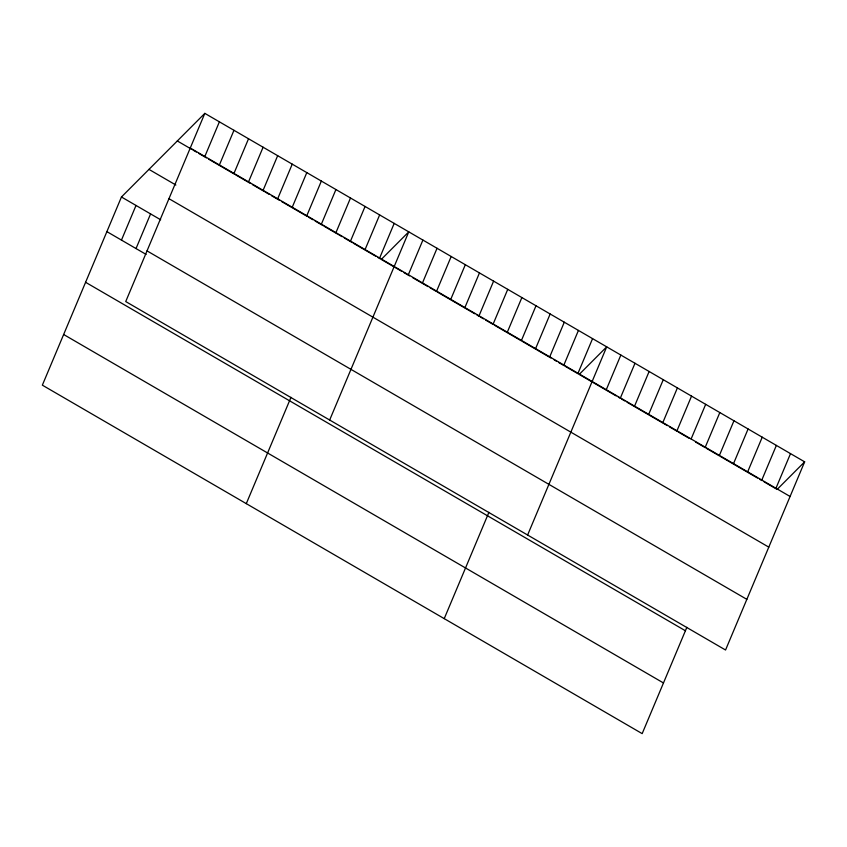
<?xml version="1.0" encoding="UTF-8"?>
<svg xmlns="http://www.w3.org/2000/svg" width="847" height="847" viewBox="0 0 847 847"><rect width="100%" height="100%" fill="white"/><g stroke="black" fill="none" stroke-linecap="round" stroke-linejoin="round"><path stroke-width="1.27" d="M204.826 113.371L125.727 301.553L725.551 650.009L804.65 461.837L204.826 113.371L121.449 196.991L42.35 385.163L642.174 733.629L686.864 627.309M121.46 240.093L136.018 205.45M136.028 248.552L150.586 213.91M204.836 156.473L219.394 121.83M219.405 164.943L233.963 130.3M233.973 173.402L248.531 138.76M248.542 181.861L263.099 147.219M263.099 190.331L277.668 155.689M277.668 198.791L292.236 164.149M292.236 207.25L306.805 172.608M306.805 215.72L321.362 181.067M321.373 224.18L335.931 189.537M335.941 232.639L350.499 197.997M350.51 241.099L365.068 206.456M246.286 503.647L290.987 397.317M365.068 249.569L379.636 214.926M379.636 258.028L394.204 223.386M329.663 420.027L408.773 231.845L381.256 259.436L394.31 267.027M408.349 274.703L422.907 240.061M422.484 282.919L437.041 248.277M436.618 291.135L451.186 256.493M450.763 299.351L465.321 264.698M464.897 307.556L479.466 272.914M479.042 315.772L493.6 281.13M493.176 323.988L507.745 289.346M507.311 332.204L521.879 297.562M521.456 340.42L536.013 305.767M535.59 348.625L550.158 313.983M549.735 356.841L564.293 322.199M444.23 618.638L488.92 512.308M563.869 365.057L578.437 330.415M578.003 373.273L592.572 338.631M527.607 535.018L606.706 346.836L579.2 374.438L616.171 395.92M606.283 389.694L620.851 355.052M620.428 397.91L634.985 363.268M634.562 406.126L649.13 371.484M648.696 414.342L663.265 379.7M662.841 422.547L677.399 387.905M676.975 430.763L691.544 396.121M691.12 438.979L705.678 404.337M705.255 447.195L719.823 412.553M719.399 455.411L733.957 420.768M733.534 463.616L748.092 428.974M747.668 471.832L762.236 437.19M761.813 480.048L776.371 445.406M775.947 488.264L790.516 453.621M804.65 461.837L777.133 489.428L764.089 481.848M190.268 148.013L790.092 496.48M177.319 140.962L191.888 149.421M193 150.078L196.366 152.026M198.611 153.328L206.446 157.891M208.69 159.194L234.46 174.164M235.582 174.81L250.151 183.28M252.395 184.582L264.719 191.74M265.842 192.396L269.198 194.344M271.442 195.646L279.288 200.199M281.522 201.501L307.302 216.472M308.424 217.128L312.903 219.733M315.148 221.035L322.982 225.588M324.105 226.244L337.551 234.058M338.673 234.704L342.04 236.652M344.274 237.954L352.119 242.517M353.241 243.163L375.655 256.186M377.889 257.488L380.134 258.79M395.39 267.652L401.923 271.442M404.093 272.713L409.535 275.868M412.796 277.763L428.021 286.614M430.191 287.874L436.724 291.664M437.814 292.3L474.786 313.782M476.967 315.042L479.137 316.302M480.228 316.937L483.489 318.832M485.659 320.092L493.272 324.517M494.362 325.153L521.551 340.949M522.641 341.574L535.696 349.165M536.776 349.79L550.921 358.006M554.182 359.901L556.352 361.161M558.533 362.431L563.964 365.586M565.055 366.222L578.109 373.802M618.352 397.179L620.523 398.439M621.613 399.075L624.874 400.97M627.045 402.23L662.936 423.087M664.027 423.712L667.288 425.607M669.469 426.877L677.081 431.292M678.161 431.928L689.045 438.248M695.567 442.039L705.35 447.724M706.44 448.359L719.495 455.94M720.585 456.575L757.557 478.057M759.738 479.317L761.908 480.577M148.966 169.389L175.858 185.017M168.966 198.685L768.79 547.141M121.449 196.991L160.676 219.775M147.029 250.881L746.842 599.348M106.891 231.633L146.108 254.418M85.589 282.295L685.414 630.761M63.652 334.501L663.466 682.957"/></g></svg>
